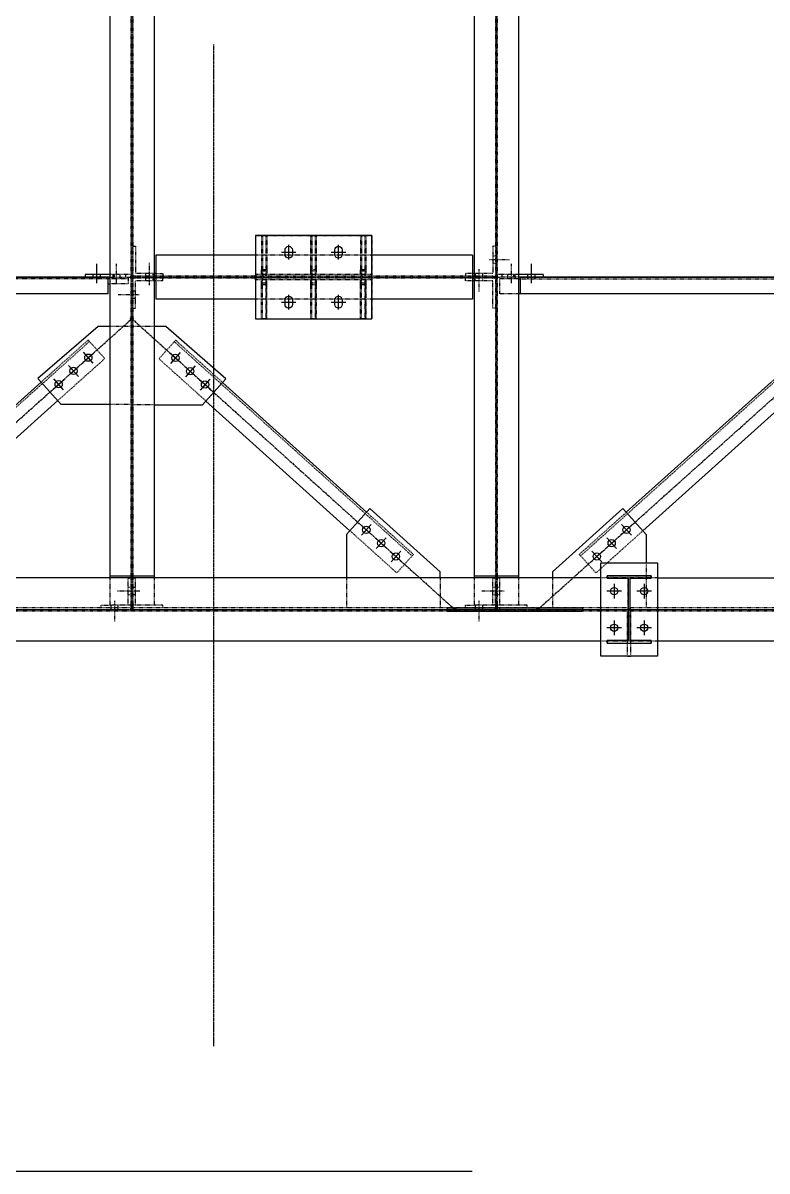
# Model space of a CAD drawing. Header units: millimetres. Extents: x 2102 to 20742, y 12631 to 26594.
# Drawn here: x 13807 to 16047, y 12631 to 16086 of the extents above; entities that cross this region are included whole.
import ezdxf

# ---------------------------------------------------------------- set-up
doc = ezdxf.new("R2010")
doc.units = ezdxf.units.MM
for name, pattern in [('CENTER', [12.7, 7.9375, -1.5875, 1.5875, -1.5875]), ('DXK_LINE_DOT2', [3.9198, 1.9599, -1.9599]), ('DXK_LINE_DOT5', [7.8785, 2.979, -0.9799, 0.9799, -0.9799, 0.9799, -0.9799])]:
    doc.linetypes.add(name, pattern=pattern)
for name, color, linetype in [('1', 7, 'Continuous'), ('2', 7, 'Continuous'), ('4', 7, 'Continuous'), ('7', 7, 'Continuous')]:
    doc.layers.add(name, color=color, linetype=linetype)

# ---------------------------------------------------------------- blocks, each defined once
blk = doc.blocks.new('Unknown-116860372-11 - 114867')
at = {"layer": '7', "color": 7, "linetype": 'Continuous'}
blk.add_line((15341, 10458.6), (17734.2, 10458.6), dxfattribs=at)
blk = doc.blocks.new('GridLine-116860372-116905 - 114867')
at = {"layer": '2', "color": 7, "linetype": 'DXK_LINE_DOT5'}
blk.add_line((2535.4, 12570.8), (24512.1, 12570.8), dxfattribs=at)
blk = doc.blocks.new('GridLine-116860372-154898 - 114867')
at = {"layer": '2', "color": 7, "linetype": 'DXK_LINE_DOT5'}
blk.add_line((16763.1, 10927.9), (16763.1, 14695.8), dxfattribs=at)
blk = doc.blocks.new('Part-116860372-115070 - 114867')
at = {"layer": '4', "linetype": 'Continuous'}
for points in [[(16454.3, 13659.6, -1), (16454.3, 13669.6, -1)], [(15231.8, 12565.8, -1), (15231.8, 12575.8, -1)]]:
    blk.add_hatch(color=4, dxfattribs=at).paths.add_polyline_path(points)
at = {"layer": '1', "color": 6, "linetype": 'DXK_LINE_DOT2'}
for p, q in [((16294.8, 13578.9), (15393.6, 12772.6)), ((16289.8, 13584.5), (16112.8, 13426.1)), ((16289.8, 13584.5), (16352.3, 13514.6)), ((16352.3, 13514.6), (16175.3, 13356.3)), ((15388.6, 12778.2), (15565.6, 12936.6)), ((15628.1, 12866.7), (15451.1, 12708.3)), ((15451.1, 12708.3), (15388.6, 12778.2))]:
    blk.add_line(p, q, dxfattribs=at)
at = {"layer": '2', "color": 2, "linetype": 'Continuous'}
for p, q in [((16112.8, 13426.1), (15565.6, 12936.6)), ((16175.3, 13356.3), (15628.1, 12866.7))]:
    blk.add_line(p, q, dxfattribs=at)
at = {"layer": '4', "color": 4, "linetype": 'CENTER'}
blk.add_line((15231.8, 12570.8), (16454.3, 13664.6), dxfattribs=at)
at = {"layer": '4', "color": 4, "linetype": 'Continuous'}
for centre in [(16454.3, 13664.6), (15231.8, 12570.8)]:
    blk.add_circle(centre, 5, dxfattribs=at)
blk = doc.blocks.new('Part-116860372-114923 - 114867')
at = {"layer": '1', "color": 6, "linetype": 'DXK_LINE_DOT2'}
for p, q in [((18431.8, 12689.6), (18219.3, 12689.6)), ((19818.1, 12576.7), (9958.1, 12576.7)), ((19818.1, 12565), (9958.1, 12565)), ((18431.8, 12452.1), (18219.3, 12452.1))]:
    blk.add_line(p, q, dxfattribs=at)
at = {"layer": '2', "color": 2, "linetype": 'Continuous'}
for p, q in [((18219.3, 12689.6), (14994.3, 12689.6)), ((18431.8, 12689.6), (19818.1, 12689.6)), ((18219.3, 12452.1), (14994.3, 12452.1)), ((19818.1, 12452.1), (18431.8, 12452.1))]:
    blk.add_line(p, q, dxfattribs=at)
at = {"layer": '4', "color": 4, "linetype": 'CENTER'}
blk.add_line((9575.6, 12570.8), (20200.6, 12570.8), dxfattribs=at)
blk = doc.blocks.new('Part-116860372-114927 - 114867')
at = {"layer": '4', "linetype": 'Continuous'}
blk.add_hatch(color=4, dxfattribs=at).paths.add_polyline_path([(18325.6, 12565.8, -1), (18325.6, 12575.8, -1)])
at = {"layer": '1', "color": 6, "linetype": 'DXK_LINE_DOT2'}
for p, q in [((18242.3, 12688.1), (18242.3, 12697.8)), ((18242.3, 12697.8), (18408.8, 12697.8)), ((18408.8, 12697.8), (18408.8, 12688.1)), ((18322, 12688.1), (18242.3, 12688.1)), ((18322, 12453.6), (18322, 12688.1)), ((18329.1, 12453.6), (18329.1, 12688.1)), ((18329.1, 12688.1), (18408.8, 12688.1)), ((18242.3, 12443.8), (18242.3, 12453.6)), ((18322, 12453.6), (18242.3, 12453.6)), ((18242.3, 12443.8), (18408.8, 12443.8)), ((18408.8, 12453.6), (18329.1, 12453.6)), ((18408.8, 12453.6), (18408.8, 12443.8))]:
    blk.add_line(p, q, dxfattribs=at)
at = {"layer": '2', "color": 2, "linetype": 'Continuous'}
for p, q in [((18242.3, 12697.8), (18242.3, 12697.8)), ((18408.8, 12697.8), (18242.3, 12697.8)), ((18242.3, 12697.8), (18242.3, 12688.1)), ((18408.8, 12697.8), (18408.8, 12697.8)), ((18408.8, 12688.1), (18408.8, 12697.8)), ((18242.3, 12688.1), (18242.3, 12688.1)), ((18242.3, 12688.1), (18322, 12688.1)), ((18322, 12688.1), (18322, 12688.1)), ((18322, 12688.1), (18322, 12453.6)), ((18329.1, 12688.1), (18329.1, 12688.1)), ((18329.1, 12453.6), (18329.1, 12688.1)), ((18329.1, 12688.1), (18408.8, 12688.1)), ((18408.8, 12688.1), (18408.8, 12688.1)), ((18242.3, 12453.6), (18242.3, 12453.6)), ((18322, 12453.6), (18242.3, 12453.6)), ((18242.3, 12453.6), (18242.3, 12443.8)), ((18242.3, 12443.8), (18242.3, 12443.8)), ((18242.3, 12443.8), (18408.8, 12443.8)), ((18322, 12453.6), (18322, 12453.6)), ((18329.1, 12453.6), (18329.1, 12453.6)), ((18408.8, 12453.6), (18329.1, 12453.6)), ((18408.8, 12453.6), (18408.8, 12453.6)), ((18408.8, 12443.8), (18408.8, 12453.6)), ((18408.8, 12443.8), (18408.8, 12443.8))]:
    blk.add_line(p, q, dxfattribs=at)
at = {"layer": '4', "color": 4, "linetype": 'CENTER'}
blk.add_line((18325.6, 12570.8), (18325.6, 12570.8), dxfattribs=at)
at = {"layer": '4', "color": 4, "linetype": 'Continuous'}
blk.add_circle((18325.6, 12570.8), 5, dxfattribs=at)
blk = doc.blocks.new('Part-116860372-114996 - 114867')
at = {"layer": '4', "linetype": 'Continuous'}
for points in [[(17825.6, 15315.8, -1), (17825.6, 15325.8, -1)], [(17825.6, 12565.8, -1), (17825.6, 12575.8, -1)]]:
    blk.add_hatch(color=4, dxfattribs=at).paths.add_polyline_path(points)
at = {"layer": '1', "color": 6, "linetype": 'DXK_LINE_DOT2'}
for p, q in [((17742.3, 15303.4), (17742.3, 15177.7)), ((17908.8, 15303.4), (17742.3, 15303.4)), ((17822, 15303.4), (17822, 13817.3)), ((17829.1, 15303.4), (17829.1, 15177.7)), ((17908.8, 15303.4), (17908.8, 15177.7)), ((17829.1, 15171.5), (17829.1, 12695.8)), ((17822, 13817.3), (17822, 12695.8)), ((17742.3, 12689.6), (17742.3, 12586.7)), ((17822, 12586.7), (17822, 12689.6)), ((17829.1, 12689.6), (17829.1, 12586.7)), ((17908.8, 12689.6), (17908.8, 12586.7)), ((17908.8, 12586.7), (17742.3, 12586.7))]:
    blk.add_line(p, q, dxfattribs=at)
at = {"layer": '2', "color": 2, "linetype": 'Continuous'}
for p, q in [((17742.3, 15177.7), (17742.3, 12689.6)), ((17908.8, 15171.5), (17742.3, 15171.5)), ((17822, 15177.7), (17822, 15171.5)), ((17829.1, 15177.7), (17829.1, 15171.5)), ((17908.8, 15177.7), (17908.8, 12689.6)), ((17908.8, 12695.8), (17742.3, 12695.8)), ((17822, 12695.8), (17822, 12689.6)), ((17829.1, 12695.8), (17829.1, 12689.6))]:
    blk.add_line(p, q, dxfattribs=at)
at = {"layer": '4', "color": 4, "linetype": 'CENTER'}
blk.add_line((17825.6, 15320.8), (17825.6, 12570.8), dxfattribs=at)
at = {"layer": '4', "color": 4, "linetype": 'Continuous'}
for centre in [(17825.6, 15320.8), (17825.6, 12570.8)]:
    blk.add_circle(centre, 5, dxfattribs=at)
blk = doc.blocks.new('Part-116860372-116394 - 114867')
at = {"layer": '1', "color": 6, "linetype": 'DXK_LINE_DOT2'}
for p, q in [((16941.9, 13977.1), (16941.9, 13849.6)), ((16942, 13977.1), (16942, 13849.6)), ((16942, 13977.1), (16961.9, 13977.1)), ((16961.9, 13977.1), (16962, 13977.1)), ((16961.9, 13849.6), (16961.9, 13977.1)), ((16962, 13977.1), (16962, 13849.6)), ((16941.9, 13849.6), (16941.9, 13830.8)), ((16941.9, 13849.6), (16942, 13849.6)), ((16941.9, 13830.8), (16942, 13830.8)), ((16962, 13830.8), (16941.9, 13830.8)), ((16942, 13830.8), (16942, 13849.6)), ((16942, 13849.6), (16962, 13849.6)), ((16961.9, 13849.6), (16961.9, 13830.8)), ((16962, 13849.6), (16962, 13830.8))]:
    blk.add_line(p, q, dxfattribs=at)
at = {"layer": '2', "color": 2, "linetype": 'Continuous'}
for p, q in [((16942, 13977.1), (16941.9, 13977.1)), ((16941.9, 13977.1), (16941.9, 13977.1)), ((16941.9, 13977.1), (16942, 13977.1)), ((16942, 13977.1), (16942, 13977.1)), ((16942, 13977.1), (16962, 13977.1)), ((16962, 13977.1), (16962, 13977.1))]:
    blk.add_line(p, q, dxfattribs=at)
blk = doc.blocks.new('Part-116860372-115018 - 114867')
at = {"layer": '4', "linetype": 'Continuous'}
for points in [[(16454.3, 15315.8, -1), (16454.3, 15325.8, -1)], [(16454.3, 12565.8, -1), (16454.3, 12575.8, -1)]]:
    blk.add_hatch(color=4, dxfattribs=at).paths.add_polyline_path(points)
at = {"layer": '1', "color": 6, "linetype": 'DXK_LINE_DOT2'}
for p, q in [((16371.1, 15303.4), (16371.1, 15177.7)), ((16537.6, 15303.4), (16371.1, 15303.4)), ((16450.8, 15303.4), (16450.8, 15177.7)), ((16457.9, 15303.4), (16457.9, 15177.7)), ((16537.6, 15303.4), (16537.6, 15177.7)), ((16450.8, 15171.5), (16450.8, 12695.8)), ((16457.9, 15171.5), (16457.9, 12695.8)), ((16371.1, 12689.6), (16371.1, 12586.7)), ((16450.8, 12689.6), (16450.8, 12586.7)), ((16457.9, 12689.6), (16457.9, 12586.7)), ((16537.6, 12689.6), (16537.6, 12586.7)), ((16537.6, 12586.7), (16371.1, 12586.7))]:
    blk.add_line(p, q, dxfattribs=at)
at = {"layer": '2', "color": 2, "linetype": 'Continuous'}
for p, q in [((16371.1, 15177.7), (16371.1, 12689.6)), ((16537.6, 15171.5), (16371.1, 15171.5)), ((16450.8, 15177.7), (16450.8, 15171.5)), ((16457.9, 15177.7), (16457.9, 15171.5)), ((16537.6, 15177.7), (16537.6, 12689.6)), ((16537.6, 12695.8), (16371.1, 12695.8)), ((16450.8, 12695.8), (16450.8, 12689.6)), ((16457.9, 12695.8), (16457.9, 12689.6))]:
    blk.add_line(p, q, dxfattribs=at)
at = {"layer": '4', "color": 4, "linetype": 'CENTER'}
blk.add_line((16454.3, 15320.8), (16454.3, 12570.8), dxfattribs=at)
at = {"layer": '4', "color": 4, "linetype": 'Continuous'}
for centre in [(16454.3, 15320.8), (16454.3, 12570.8)]:
    blk.add_circle(centre, 5, dxfattribs=at)
blk = doc.blocks.new('Part-116860372-115020 - 114867')
at = {"layer": '4', "linetype": 'Continuous'}
for points in [[(16454.3, 13815.8, -1), (16454.3, 13825.8, -1)], [(17825.6, 13815.8, -1), (17825.6, 13825.8, -1)]]:
    blk.add_hatch(color=4, dxfattribs=at).paths.add_polyline_path(points)
at = {"layer": '1', "color": 6, "linetype": 'DXK_LINE_DOT2'}
for p, q in [((17356.8, 13904.1), (16919.3, 13904.1)), ((16467.9, 13824.4), (16467.9, 13817.3)), ((16537.6, 13824.4), (16467.9, 13824.4)), ((17736.1, 13824.4), (16543.8, 13824.4)), ((17812, 13824.4), (17742.3, 13824.4)), ((17812, 13824.4), (17812, 13817.3)), ((16537.6, 13817.3), (16467.9, 13817.3)), ((17736.1, 13817.3), (16543.8, 13817.3)), ((17812, 13817.3), (17742.3, 13817.3)), ((17356.8, 13737.6), (16919.3, 13737.6))]:
    blk.add_line(p, q, dxfattribs=at)
at = {"layer": '2', "color": 2, "linetype": 'Continuous'}
for p, q in [((16543.8, 13904.1), (16543.8, 13737.6)), ((16919.3, 13904.1), (16543.8, 13904.1)), ((17736.1, 13904.1), (17356.8, 13904.1)), ((17736.1, 13904.1), (17736.1, 13737.6)), ((16543.8, 13824.4), (16537.6, 13824.4)), ((17742.3, 13824.4), (17736.1, 13824.4)), ((16543.8, 13817.3), (16537.6, 13817.3)), ((17742.3, 13817.3), (17736.1, 13817.3)), ((16919.3, 13737.6), (16543.8, 13737.6)), ((17736.1, 13737.6), (17356.8, 13737.6))]:
    blk.add_line(p, q, dxfattribs=at)
at = {"layer": '4', "color": 4, "linetype": 'CENTER'}
blk.add_line((16454.3, 13820.8), (17825.6, 13820.8), dxfattribs=at)
at = {"layer": '4', "color": 4, "linetype": 'Continuous'}
for centre in [(16454.3, 13820.8), (17825.6, 13820.8)]:
    blk.add_circle(centre, 5, dxfattribs=at)
blk = doc.blocks.new('Part-116860372-115023 - 114867')
at = {"layer": '4', "linetype": 'Continuous'}
for points in [[(15075.6, 13815.8, -1), (15075.6, 13825.8, -1)], [(16454.3, 13815.8, -1), (16454.3, 13825.8, -1)]]:
    blk.add_hatch(color=4, dxfattribs=at).paths.add_polyline_path(points)
at = {"layer": '1', "color": 6, "linetype": 'DXK_LINE_DOT2'}
for p, q in [((15165.1, 13820.8), (15089.1, 13820.8)), ((15089.1, 13820.8), (15089.1, 13758.3)), ((16364.8, 13820.8), (16440.8, 13820.8)), ((16440.8, 13820.8), (16440.8, 13795.8)), ((15158.8, 13814.6), (15089.1, 13814.6)), ((16364.8, 13814.6), (15165.1, 13814.6)), ((16440.8, 13814.6), (16371.1, 13814.6)), ((16440.8, 13795.8), (16371.1, 13795.8)), ((15158.8, 13758.3), (15089.1, 13758.3))]:
    blk.add_line(p, q, dxfattribs=at)
at = {"layer": '2', "color": 2, "linetype": 'Continuous'}
for p, q in [((16364.8, 13820.8), (15165.1, 13820.8)), ((15165.1, 13820.8), (15165.1, 13758.3)), ((16364.8, 13758.3), (16364.8, 13820.8)), ((15165.1, 13814.6), (15158.8, 13814.6)), ((16371.1, 13814.6), (16364.8, 13814.6)), ((16364.8, 13795.8), (16371.1, 13795.8)), ((16364.8, 13758.3), (15158.8, 13758.3))]:
    blk.add_line(p, q, dxfattribs=at)
at = {"layer": '4', "color": 4, "linetype": 'CENTER'}
for p, q in [((15075.6, 13820.8), (15089.1, 13820.8)), ((15165.1, 13820.8), (16364.8, 13820.8)), ((16440.8, 13820.8), (16454.3, 13820.8))]:
    blk.add_line(p, q, dxfattribs=at)
at = {"layer": '4', "color": 4, "linetype": 'Continuous'}
for centre in [(15075.6, 13820.8), (16454.3, 13820.8)]:
    blk.add_circle(centre, 5, dxfattribs=at)
blk = doc.blocks.new('Part-116860372-115024 - 114867')
at = {"layer": '4', "linetype": 'Continuous'}
for points in [[(17825.6, 13815.8, -1), (17825.6, 13825.8, -1)], [(19200.6, 13815.8, -1), (19200.6, 13825.8, -1)]]:
    blk.add_hatch(color=4, dxfattribs=at).paths.add_polyline_path(points)
at = {"layer": '1', "color": 6, "linetype": 'DXK_LINE_DOT2'}
for p, q in [((17839.1, 13758.3), (17839.1, 13820.8)), ((17915.1, 13820.8), (17839.1, 13820.8)), ((19187, 13820.8), (19111.1, 13820.8)), ((19187, 13758.3), (19187, 13820.8)), ((17908.8, 13814.6), (17839.1, 13814.6)), ((17915.1, 13814.6), (19111.1, 13814.6)), ((19187, 13814.6), (19117.3, 13814.6)), ((17908.8, 13758.3), (17839.1, 13758.3)), ((19187, 13758.3), (19117.3, 13758.3))]:
    blk.add_line(p, q, dxfattribs=at)
at = {"layer": '2', "color": 2, "linetype": 'Continuous'}
for p, q in [((19111.1, 13820.8), (17915.1, 13820.8)), ((17915.1, 13820.8), (17915.1, 13758.3)), ((19111.1, 13820.8), (19111.1, 13758.3)), ((17908.8, 13814.6), (17915.1, 13814.6)), ((19117.3, 13814.6), (19111.1, 13814.6)), ((19117.3, 13758.3), (17908.8, 13758.3))]:
    blk.add_line(p, q, dxfattribs=at)
at = {"layer": '4', "color": 4, "linetype": 'CENTER'}
for p, q in [((17825.6, 13820.8), (17839.1, 13820.8)), ((17915.1, 13820.8), (19111.1, 13820.8)), ((19187, 13820.8), (19200.6, 13820.8))]:
    blk.add_line(p, q, dxfattribs=at)
at = {"layer": '4', "color": 4, "linetype": 'Continuous'}
for centre in [(17825.6, 13820.8), (19200.6, 13820.8)]:
    blk.add_circle(centre, 5, dxfattribs=at)
blk = doc.blocks.new('Part-116860372-116139 - 114867')
at = {"layer": '1', "color": 6, "linetype": 'DXK_LINE_DOT2'}
for p, q in [((17262.1, 12689.6), (17262.1, 12576.7)), ((17614.9, 12689.6), (17614.9, 12576.7))]:
    blk.add_line(p, q, dxfattribs=at)
at = {"layer": '2', "color": 2, "linetype": 'Continuous'}
for p, q in [((17349.9, 12950.8), (17262.1, 12853.3)), ((17614.9, 12712.2), (17349.9, 12950.8)), ((17262.1, 12853.3), (17262.1, 12689.6)), ((17614.9, 12689.6), (17614.9, 12712.2))]:
    blk.add_line(p, q, dxfattribs=at)
blk = doc.blocks.new('Part-116860372-115071 - 114867')
at = {"layer": '4', "linetype": 'Continuous'}
for points in [[(16454.3, 13659.6, -1), (16454.3, 13669.6, -1)], [(17669.3, 12565.8, -1), (17669.3, 12575.8, -1)]]:
    blk.add_hatch(color=4, dxfattribs=at).paths.add_polyline_path(points)
at = {"layer": '1', "color": 6, "linetype": 'DXK_LINE_DOT2'}
for p, q in [((16619, 13583.6), (16556.3, 13513.9)), ((17508.9, 12772.4), (16614, 13578)), ((16619, 13583.6), (16795.6, 13424.7)), ((16732.8, 13355), (16556.3, 13513.9)), ((17513.9, 12778), (17337.4, 12936.9)), ((17451.2, 12708.3), (17274.7, 12867.2)), ((17513.9, 12778), (17451.2, 12708.3))]:
    blk.add_line(p, q, dxfattribs=at)
at = {"layer": '2', "color": 2, "linetype": 'Continuous'}
for p, q in [((17337.4, 12936.9), (16795.6, 13424.7)), ((17274.7, 12867.2), (16732.8, 13355))]:
    blk.add_line(p, q, dxfattribs=at)
at = {"layer": '4', "color": 4, "linetype": 'CENTER'}
blk.add_line((16454.3, 13664.6), (17669.3, 12570.8), dxfattribs=at)
at = {"layer": '4', "color": 4, "linetype": 'Continuous'}
for centre in [(16454.3, 13664.6), (17669.3, 12570.8)]:
    blk.add_circle(centre, 5, dxfattribs=at)
blk = doc.blocks.new('Part-116860372-115072 - 114867')
at = {"layer": '4', "linetype": 'Continuous'}
for points in [[(19200.6, 13659.6, -1), (19200.6, 13669.6, -1)], [(17981.8, 12565.8, -1), (17981.8, 12575.8, -1)]]:
    blk.add_hatch(color=4, dxfattribs=at).paths.add_polyline_path(points)
at = {"layer": '1', "color": 6, "linetype": 'DXK_LINE_DOT2'}
for p, q in [((19041, 13578.5), (18142.9, 12772.5)), ((19036, 13584), (18859.2, 13425.4)), ((19036, 13584), (19098.6, 13514.3)), ((19098.6, 13514.3), (18921.8, 13355.6)), ((18137.9, 12778.1), (18314.7, 12936.7)), ((18377.3, 12867), (18200.5, 12708.3)), ((18200.5, 12708.3), (18137.9, 12778.1))]:
    blk.add_line(p, q, dxfattribs=at)
at = {"layer": '2', "color": 2, "linetype": 'Continuous'}
for p, q in [((18859.2, 13425.4), (18314.7, 12936.7)), ((18921.8, 13355.6), (18377.3, 12867))]:
    blk.add_line(p, q, dxfattribs=at)
at = {"layer": '4', "color": 4, "linetype": 'CENTER'}
blk.add_line((17981.8, 12570.8), (19200.6, 13664.6), dxfattribs=at)
at = {"layer": '4', "color": 4, "linetype": 'Continuous'}
for centre in [(19200.6, 13664.6), (17981.8, 12570.8)]:
    blk.add_circle(centre, 5, dxfattribs=at)
blk = doc.blocks.new('Part-116860372-115297 - 114867')
at = {"layer": '1', "color": 6, "linetype": 'DXK_LINE_DOT2'}
for p, q in [((16457.9, 13936.9), (16467.9, 13936.9)), ((16467.9, 13936.9), (16467.9, 13834.4)), ((16467.9, 13824.4), (16457.9, 13824.4)), ((16537.6, 13834.4), (16467.9, 13834.4)), ((16543.8, 13824.4), (16537.6, 13824.4)), ((16543.8, 13834.4), (16570.4, 13834.4)), ((16570.4, 13834.4), (16570.4, 13824.4))]:
    blk.add_line(p, q, dxfattribs=at)
at = {"layer": '2', "color": 2, "linetype": 'Continuous'}
blk.add_line((16543.8, 13834.4), (16537.6, 13834.4), dxfattribs=at)
blk = doc.blocks.new('Bolt-116860372-115301 - 114867')
at = {"layer": '1', "color": 1, "linetype": 'DXK_LINE_DOT2'}
for p, q in [((16481.8, 13754.8), (16403.1, 13754.8)), ((16457.9, 13768.5), (16450.8, 13768.5)), ((16457.9, 13741), (16450.8, 13741)), ((16467.9, 13768.5), (16457.9, 13768.5)), ((16467.9, 13741), (16457.9, 13741))]:
    blk.add_line(p, q, dxfattribs=at)
blk = doc.blocks.new('Part-116860372-115231 - 114867')
at = {"layer": '1', "color": 6, "linetype": 'DXK_LINE_DOT2'}
for p, q in [((16467.9, 12689.2), (16457.9, 12689.2)), ((16467.9, 12586.7), (16467.9, 12689.2)), ((16457.9, 12586.7), (16457.9, 12576.7)), ((16570.4, 12586.7), (16537.6, 12586.7)), ((16570.4, 12576.7), (16570.4, 12586.7))]:
    blk.add_line(p, q, dxfattribs=at)
blk = doc.blocks.new('Part-116860372-115235 - 114867')
at = {"layer": '1', "color": 6, "linetype": 'DXK_LINE_DOT2'}
for p, q in [((17839.1, 12689.2), (17829.1, 12689.2)), ((17839.1, 12586.7), (17839.1, 12689.2)), ((17829.1, 12586.7), (17829.1, 12576.7)), ((17941.6, 12586.7), (17908.8, 12586.7)), ((17941.6, 12576.7), (17941.6, 12586.7))]:
    blk.add_line(p, q, dxfattribs=at)
blk = doc.blocks.new('Part-116860372-115230 - 114867')
at = {"layer": '1', "color": 6, "linetype": 'DXK_LINE_DOT2'}
for p, q in [((16440.8, 12586.7), (16440.8, 12689.2)), ((16440.8, 12689.2), (16450.8, 12689.2)), ((16338.3, 12576.7), (16338.3, 12586.7)), ((16338.3, 12586.7), (16371.1, 12586.7)), ((16450.8, 12586.7), (16450.8, 12576.7))]:
    blk.add_line(p, q, dxfattribs=at)
blk = doc.blocks.new('Bolt-116860372-115232 - 114867')
at = {"layer": '1', "color": 1, "linetype": 'DXK_LINE_DOT2'}
for p, q in [((16484.1, 12639.2), (16399.1, 12639.2)), ((16450.8, 12653), (16440.8, 12653)), ((16450.8, 12625.5), (16440.8, 12625.5)), ((16457.9, 12653), (16450.8, 12653)), ((16457.9, 12625.5), (16450.8, 12625.5)), ((16467.9, 12653), (16457.9, 12653)), ((16467.9, 12625.5), (16457.9, 12625.5))]:
    blk.add_line(p, q, dxfattribs=at)
blk = doc.blocks.new('Part-116860372-115234 - 114867')
at = {"layer": '1', "color": 6, "linetype": 'DXK_LINE_DOT2'}
for p, q in [((17812, 12586.7), (17812, 12689.2)), ((17812, 12689.2), (17822, 12689.2)), ((17709.5, 12576.7), (17709.5, 12586.7)), ((17709.5, 12586.7), (17742.3, 12586.7)), ((17822, 12586.7), (17822, 12576.7))]:
    blk.add_line(p, q, dxfattribs=at)
blk = doc.blocks.new('Bolt-116860372-115236 - 114867')
at = {"layer": '1', "color": 1, "linetype": 'DXK_LINE_DOT2'}
for p, q in [((17855.4, 12639.2), (17770.4, 12639.2)), ((17822, 12653), (17812, 12653)), ((17822, 12625.5), (17812, 12625.5)), ((17829.1, 12653), (17822, 12653)), ((17829.1, 12625.5), (17822, 12625.5)), ((17839.1, 12653), (17829.1, 12653)), ((17839.1, 12625.5), (17829.1, 12625.5))]:
    blk.add_line(p, q, dxfattribs=at)
blk = doc.blocks.new('Part-116860372-150037 - 114867')
at = {"layer": '1', "color": 6, "linetype": 'DXK_LINE_DOT2'}
for p, q in [((17318.2, 13664.6), (17318.2, 13817.3)), ((17330.7, 13798.5), (17318.2, 13798.5)), ((17330.7, 13817.3), (17330.7, 13664.6)), ((17318.2, 13664.6), (17330.7, 13664.6))]:
    blk.add_line(p, q, dxfattribs=at)
blk = doc.blocks.new('Bolt-116860372-115285 - 114867')
at = {"layer": '1', "color": 1, "linetype": 'DXK_LINE_DOT2'}
for p, q in [((16374.5, 12586.7), (16374.5, 12576.7)), ((16374.5, 12576.7), (16374.5, 12565)), ((16388.3, 12603), (16388.3, 12524.2)), ((16402, 12586.7), (16402, 12576.7)), ((16402, 12576.7), (16402, 12565))]:
    blk.add_line(p, q, dxfattribs=at)
blk = doc.blocks.new('Bolt-116860372-115286 - 114867')
at = {"layer": '1', "color": 1, "linetype": 'DXK_LINE_DOT2'}
for p, q in [((17745.8, 12586.7), (17745.8, 12576.7)), ((17745.8, 12576.7), (17745.8, 12565)), ((17759.5, 12603), (17759.5, 12524.2)), ((17773.3, 12586.7), (17773.3, 12576.7)), ((17773.3, 12576.7), (17773.3, 12565))]:
    blk.add_line(p, q, dxfattribs=at)
blk = doc.blocks.new('Part-116860372-115293 - 114867')
at = {"layer": '1', "color": 6, "linetype": 'DXK_LINE_DOT2'}
for p, q in [((17709.5, 13807.3), (17709.5, 13817.3)), ((17736.1, 13807.3), (17709.5, 13807.3)), ((17736.1, 13817.3), (17742.3, 13817.3)), ((17812, 13807.3), (17742.3, 13807.3)), ((17812, 13817.3), (17822, 13817.3)), ((17812, 13704.8), (17812, 13807.3)), ((17822, 13704.8), (17812, 13704.8))]:
    blk.add_line(p, q, dxfattribs=at)
at = {"layer": '2', "color": 2, "linetype": 'Continuous'}
blk.add_line((17742.3, 13807.3), (17736.1, 13807.3), dxfattribs=at)
blk = doc.blocks.new('Part-116860372-115294 - 114867')
at = {"layer": '1', "color": 6, "linetype": 'DXK_LINE_DOT2'}
for p, q in [((17822, 13936.9), (17812, 13936.9)), ((17812, 13936.9), (17812, 13834.4)), ((17709.5, 13834.4), (17709.5, 13824.4)), ((17736.1, 13834.4), (17709.5, 13834.4)), ((17736.1, 13824.4), (17742.3, 13824.4)), ((17812, 13834.4), (17742.3, 13834.4)), ((17812, 13824.4), (17822, 13824.4))]:
    blk.add_line(p, q, dxfattribs=at)
at = {"layer": '2', "color": 2, "linetype": 'Continuous'}
blk.add_line((17742.3, 13834.4), (17736.1, 13834.4), dxfattribs=at)
blk = doc.blocks.new('Bolt-116860372-115295 - 114867')
at = {"layer": '1', "color": 1, "linetype": 'DXK_LINE_DOT2'}
for p, q in [((17745.8, 13834.4), (17745.8, 13824.4)), ((17745.8, 13824.4), (17745.8, 13817.3)), ((17759.5, 13850.6), (17759.5, 13765.6)), ((17773.3, 13834.4), (17773.3, 13824.4)), ((17773.3, 13824.4), (17773.3, 13817.3)), ((17745.8, 13817.3), (17745.8, 13807.3)), ((17773.3, 13817.3), (17773.3, 13807.3))]:
    blk.add_line(p, q, dxfattribs=at)
blk = doc.blocks.new('Part-116860372-115298 - 114867')
at = {"layer": '1', "color": 6, "linetype": 'DXK_LINE_DOT2'}
for p, q in [((16467.9, 13817.3), (16457.9, 13817.3)), ((16467.9, 13704.8), (16467.9, 13807.3)), ((16537.6, 13807.3), (16467.9, 13807.3)), ((16543.8, 13817.3), (16537.6, 13817.3)), ((16570.4, 13807.3), (16543.8, 13807.3)), ((16570.4, 13807.3), (16570.4, 13817.3)), ((16457.9, 13704.8), (16467.9, 13704.8))]:
    blk.add_line(p, q, dxfattribs=at)
at = {"layer": '2', "color": 2, "linetype": 'Continuous'}
blk.add_line((16543.8, 13807.3), (16537.6, 13807.3), dxfattribs=at)
blk = doc.blocks.new('Bolt-116860372-115299 - 114867')
at = {"layer": '1', "color": 1, "linetype": 'DXK_LINE_DOT2'}
for p, q in [((16520.4, 13791), (16520.4, 13876)), ((16506.6, 13824.4), (16506.6, 13834.4)), ((16506.6, 13817.3), (16506.6, 13824.4)), ((16534.1, 13824.4), (16534.1, 13834.4)), ((16534.1, 13817.3), (16534.1, 13824.4)), ((16506.6, 13807.3), (16506.6, 13817.3)), ((16534.1, 13807.3), (16534.1, 13817.3))]:
    blk.add_line(p, q, dxfattribs=at)
blk = doc.blocks.new('Bolt-116860372-115300 - 114867')
at = {"layer": '1', "color": 1, "linetype": 'DXK_LINE_DOT2'}
for p, q in [((17798.1, 13886.9), (17876.8, 13886.9)), ((17812, 13900.6), (17822, 13900.6)), ((17812, 13873.1), (17822, 13873.1)), ((17822, 13900.6), (17829.1, 13900.6)), ((17822, 13873.1), (17829.1, 13873.1))]:
    blk.add_line(p, q, dxfattribs=at)
blk = doc.blocks.new('Part-116860372-116393 - 114867')
at = {"layer": '2', "color": 2, "linetype": 'Continuous'}
for p, q in [((16919.3, 13977.1), (16919.3, 13664.6)), ((17356.8, 13977), (16919.3, 13977.1)), ((17356.8, 13664.5), (17356.8, 13977)), ((16919.3, 13664.6), (17356.8, 13664.5))]:
    blk.add_line(p, q, dxfattribs=at)
blk = doc.blocks.new('Part-116860372-116391 - 114867')
at = {"layer": '1', "color": 6, "linetype": 'DXK_LINE_DOT2'}
for p, q in [((16919.4, 13810.8), (16919.4, 13830.8)), ((16919.4, 13810.8), (16919.4, 13830.8)), ((16919.4, 13830.8), (16919.4, 13830.8)), ((17356.8, 13830.8), (16919.4, 13830.8)), ((17356.9, 13810.8), (17356.9, 13830.8)), ((16919.4, 13810.8), (16919.4, 13810.8)), ((17356.8, 13810.8), (16919.4, 13810.8))]:
    blk.add_line(p, q, dxfattribs=at)
at = {"layer": '2', "color": 2, "linetype": 'Continuous'}
for p, q in [((17356.8, 13830.8), (17356.9, 13830.8)), ((17356.9, 13830.8), (17356.9, 13810.8)), ((17356.9, 13810.8), (17356.8, 13810.8))]:
    blk.add_line(p, q, dxfattribs=at)
blk = doc.blocks.new('Part-116860372-116399 - 114867')
at = {"layer": '1', "color": 6, "linetype": 'DXK_LINE_DOT2'}
for p, q in [((16962, 13810.8), (16941.9, 13810.8)), ((16941.9, 13792.1), (16941.9, 13810.8)), ((16941.9, 13792.1), (16942, 13792.1)), ((16941.9, 13664.6), (16941.9, 13792.1)), ((16942, 13792.1), (16942, 13810.8)), ((16962, 13792.1), (16942, 13792.1)), ((16942, 13664.6), (16942, 13792.1)), ((16961.9, 13792.1), (16961.9, 13810.8)), ((16961.9, 13810.8), (16962, 13810.8)), ((16961.9, 13664.5), (16961.9, 13792.1)), ((16962, 13792.1), (16962, 13810.8)), ((16962, 13664.6), (16962, 13792.1)), ((16942, 13664.5), (16961.9, 13664.5)), ((16961.9, 13664.5), (16962, 13664.5))]:
    blk.add_line(p, q, dxfattribs=at)
at = {"layer": '2', "color": 2, "linetype": 'Continuous'}
for p, q in [((16941.9, 13664.5), (16941.9, 13664.6)), ((16941.9, 13664.5), (16942, 13664.5)), ((16941.9, 13664.5), (16942, 13664.5)), ((16942, 13664.5), (16942, 13664.6)), ((16962, 13664.5), (16942, 13664.5)), ((16962, 13664.5), (16962, 13664.6))]:
    blk.add_line(p, q, dxfattribs=at)
blk = doc.blocks.new('Part-116860372-150038 - 114867')
at = {"layer": '1', "color": 6, "linetype": 'DXK_LINE_DOT2'}
for p, q in [((17318.2, 13977.1), (17318.2, 13824.4)), ((17318.2, 13977.1), (17330.7, 13977.1)), ((17330.7, 13977.1), (17330.7, 13824.4)), ((17330.7, 13843.1), (17318.2, 13843.1))]:
    blk.add_line(p, q, dxfattribs=at)
blk = doc.blocks.new('Part-116860372-150036 - 114867')
at = {"layer": '1', "color": 6, "linetype": 'DXK_LINE_DOT2'}
for p, q in [((17131.8, 13977.1), (17131.8, 13824.4)), ((17144.3, 13977.1), (17144.3, 13824.4)), ((17144.3, 13843.1), (17131.8, 13843.1))]:
    blk.add_line(p, q, dxfattribs=at)
at = {"layer": '2', "color": 2, "linetype": 'Continuous'}
for p, q in [((17131.8, 13977.1), (17131.8, 13977.1)), ((17144.3, 13977.1), (17131.8, 13977.1)), ((17144.3, 13977.1), (17144.3, 13977.1))]:
    blk.add_line(p, q, dxfattribs=at)
blk = doc.blocks.new('Part-116860372-115657 - 114867')
at = {"layer": '1', "color": 6, "linetype": 'DXK_LINE_DOT2'}
for p, q in [((16450.8, 13830.8), (16371.1, 13830.8)), ((16388.3, 13820.8), (16388.3, 13830.8)), ((16432, 13820.8), (16432, 13830.8))]:
    blk.add_line(p, q, dxfattribs=at)
at = {"layer": '2', "color": 2, "linetype": 'Continuous'}
for p, q in [((16371.1, 13830.8), (16278.3, 13830.8)), ((16278.3, 13830.8), (16278.3, 13820.8)), ((16371.1, 13820.8), (16364.8, 13820.8))]:
    blk.add_line(p, q, dxfattribs=at)
blk = doc.blocks.new('Bolt-116860372-115658 - 114867')
at = {"layer": '1', "color": 1, "linetype": 'DXK_LINE_DOT2'}
for p, q in [((16397, 13798.3), (16397, 13870.8)), ((16383.3, 13820.8), (16383.3, 13830.8)), ((16383.3, 13814.6), (16383.3, 13820.8)), ((16410.8, 13820.8), (16410.8, 13830.8)), ((16410.8, 13814.6), (16410.8, 13820.8))]:
    blk.add_line(p, q, dxfattribs=at)
at = {"layer": '2', "color": 1, "linetype": 'Continuous'}
for p, q in [((16322, 13798.3), (16322, 13870.8)), ((16308.3, 13820.8), (16308.3, 13830.8)), ((16308.3, 13814.6), (16308.3, 13820.8)), ((16335.8, 13820.8), (16335.8, 13830.8)), ((16335.8, 13814.6), (16335.8, 13820.8))]:
    blk.add_line(p, q, dxfattribs=at)
blk = doc.blocks.new('Part-116860372-115659 - 114867')
at = {"layer": '1', "color": 6, "linetype": 'DXK_LINE_DOT2'}
for p, q in [((17908.8, 13830.8), (17829.1, 13830.8)), ((17847.9, 13820.8), (17847.9, 13830.8)), ((17891.6, 13820.8), (17891.6, 13830.8))]:
    blk.add_line(p, q, dxfattribs=at)
at = {"layer": '2', "color": 2, "linetype": 'Continuous'}
for p, q in [((18001.6, 13830.8), (17908.8, 13830.8)), ((17915.1, 13820.8), (17908.8, 13820.8)), ((18001.6, 13830.8), (18001.6, 13820.8))]:
    blk.add_line(p, q, dxfattribs=at)
blk = doc.blocks.new('Bolt-116860372-115660 - 114867')
at = {"layer": '1', "color": 1, "linetype": 'DXK_LINE_DOT2'}
for p, q in [((17882.9, 13798.3), (17882.9, 13870.8)), ((17869.1, 13820.8), (17869.1, 13830.8)), ((17869.1, 13814.6), (17869.1, 13820.8)), ((17896.6, 13820.8), (17896.6, 13830.8)), ((17896.6, 13814.6), (17896.6, 13820.8))]:
    blk.add_line(p, q, dxfattribs=at)
at = {"layer": '2', "color": 1, "linetype": 'Continuous'}
for p, q in [((17957.9, 13798.3), (17957.9, 13870.8)), ((17944.1, 13820.8), (17944.1, 13830.8)), ((17944.1, 13814.6), (17944.1, 13820.8)), ((17971.6, 13820.8), (17971.6, 13830.8)), ((17971.6, 13814.6), (17971.6, 13820.8))]:
    blk.add_line(p, q, dxfattribs=at)
blk = doc.blocks.new('Part-116860372-116398 - 114867')
at = {"layer": '1', "color": 6, "linetype": 'DXK_LINE_DOT2'}
for p, q in [((17334.5, 13810.8), (17314.4, 13810.8)), ((17314.4, 13810.8), (17314.4, 13792.1)), ((17314.5, 13792.1), (17314.4, 13792.1)), ((17314.4, 13792.1), (17314.4, 13664.5)), ((17314.5, 13792.1), (17314.5, 13810.8)), ((17334.5, 13792.1), (17314.5, 13792.1)), ((17314.5, 13664.5), (17314.5, 13792.1)), ((17334.4, 13792.1), (17334.4, 13810.8)), ((17334.4, 13810.8), (17334.5, 13810.8)), ((17334.4, 13664.5), (17334.4, 13792.1)), ((17334.5, 13810.8), (17334.5, 13792.1)), ((17334.5, 13792.1), (17334.5, 13664.5)), ((17314.5, 13664.5), (17334.4, 13664.5)), ((17334.4, 13664.5), (17334.5, 13664.5))]:
    blk.add_line(p, q, dxfattribs=at)
at = {"layer": '2', "color": 2, "linetype": 'Continuous'}
for p in [(17314.4, 13664.5), (17314.4, 13664.5), (17334.5, 13664.5)]:
    blk.add_line(p, (17314.5, 13664.5), dxfattribs=at)
blk = doc.blocks.new('Part-116860372-116396 - 114867')
at = {"layer": '1', "color": 6, "linetype": 'DXK_LINE_DOT2'}
for p, q in [((17128.1, 13977.1), (17128.2, 13977.1)), ((17128.1, 13977.1), (17128.1, 13849.5)), ((17128.1, 13977.1), (17128.2, 13977.1)), ((17128.2, 13849.5), (17128.2, 13977.1)), ((17128.2, 13977.1), (17148.2, 13977.1)), ((17148.1, 13977.1), (17148.2, 13977.1)), ((17148.1, 13849.5), (17148.1, 13977.1)), ((17148.2, 13977.1), (17148.2, 13849.5)), ((17128.1, 13830.8), (17128.2, 13849.5)), ((17128.1, 13849.5), (17128.1, 13830.8)), ((17128.1, 13849.5), (17128.2, 13849.5)), ((17128.1, 13830.8), (17128.1, 13830.8)), ((17148.1, 13830.8), (17128.1, 13830.8)), ((17128.2, 13849.5), (17148.2, 13849.5)), ((17148.2, 13849.5), (17148.1, 13830.8)), ((17148.1, 13849.5), (17148.1, 13830.8))]:
    blk.add_line(p, q, dxfattribs=at)
blk = doc.blocks.new('Part-116860372-116392 - 114867')
at = {"layer": '1', "color": 6, "linetype": 'DXK_LINE_DOT2'}
for p, q in [((17314.4, 13977), (17314.4, 13849.6)), ((17314.5, 13977.1), (17334.4, 13977.1)), ((17314.5, 13977), (17314.5, 13849.6)), ((17334.4, 13977.1), (17334.5, 13977.1)), ((17334.4, 13849.6), (17334.4, 13977.1)), ((17334.5, 13977), (17334.5, 13849.6)), ((17314.4, 13849.6), (17314.4, 13830.8)), ((17314.4, 13849.6), (17314.5, 13849.6)), ((17314.4, 13830.8), (17314.5, 13830.8)), ((17334.5, 13830.8), (17314.4, 13830.8)), ((17314.5, 13830.8), (17314.5, 13849.6)), ((17314.5, 13849.6), (17334.5, 13849.6)), ((17334.4, 13849.6), (17334.4, 13830.8)), ((17334.5, 13849.6), (17334.5, 13830.8))]:
    blk.add_line(p, q, dxfattribs=at)
at = {"layer": '2', "color": 2, "linetype": 'Continuous'}
for p, q in [((17314.5, 13977.1), (17314.4, 13977.1)), ((17314.4, 13977.1), (17314.4, 13977)), ((17314.4, 13977.1), (17314.5, 13977.1)), ((17314.5, 13977.1), (17314.5, 13977)), ((17314.5, 13977.1), (17334.5, 13977.1)), ((17334.5, 13977.1), (17334.5, 13977))]:
    blk.add_line(p, q, dxfattribs=at)
blk = doc.blocks.new('Bolt-116860372-116140 - 114867')
at = {"layer": '2', "color": 1, "linetype": 'Continuous'}
for p, q in [((17316, 12888.9), (17356.9, 12852.1)), ((17318.1, 12850), (17354.9, 12890.9)), ((17371.8, 12838.7), (17412.6, 12801.9)), ((17373.8, 12799.9), (17410.6, 12840.7)), ((17427.5, 12788.5), (17468.4, 12751.7)), ((17429.5, 12749.7), (17466.3, 12790.6))]:
    blk.add_line(p, q, dxfattribs=at)
for centre in [(17336.5, 12870.5), (17392.2, 12820.3), (17447.9, 12770.1)]:
    blk.add_circle(centre, 13.8, dxfattribs=at)
blk = doc.blocks.new('Part-116860372-116142 - 114867')
at = {"layer": '1', "color": 6, "linetype": 'DXK_LINE_DOT2'}
for p, q in [((18389.8, 12745.8), (18389.8, 12576.7)), ((18036.4, 12689.6), (18036.4, 12576.7))]:
    blk.add_line(p, q, dxfattribs=at)
at = {"layer": '2', "color": 2, "linetype": 'Continuous'}
for p, q in [((18302.2, 12950.7), (18036.4, 12712.2)), ((18389.8, 12853), (18302.2, 12950.7)), ((18389.8, 12853), (18389.8, 12745.8)), ((18036.4, 12712.2), (18036.4, 12689.6))]:
    blk.add_line(p, q, dxfattribs=at)
blk = doc.blocks.new('Bolt-116860372-116143 - 114867')
at = {"layer": '2', "color": 1, "linetype": 'Continuous'}
for p, q in [((18336, 12888.7), (18295.1, 12851.9)), ((18297.1, 12890.8), (18333.9, 12849.8)), ((18280.2, 12838.6), (18239.2, 12801.8)), ((18241.3, 12840.7), (18278.1, 12799.7)), ((18224.3, 12788.5), (18183.4, 12751.8)), ((18185.5, 12790.6), (18222.2, 12749.7))]:
    blk.add_line(p, q, dxfattribs=at)
for centre in [(18315.5, 12870.3), (18259.7, 12820.2), (18203.9, 12770.1)]:
    blk.add_circle(centre, 13.7, dxfattribs=at)
blk = doc.blocks.new('Part-116860372-116148 - 114867')
at = {"layer": '1', "color": 6, "linetype": 'DXK_LINE_DOT2'}
for p, q in [((16537.6, 13635.1), (16457.9, 13635.1)), ((16537.6, 13341.1), (16457.9, 13341.1))]:
    blk.add_line(p, q, dxfattribs=at)
at = {"layer": '2', "color": 2, "linetype": 'Continuous'}
for p, q in [((16581.6, 13635.1), (16537.6, 13635.1)), ((16808.1, 13438.6), (16581.6, 13635.1)), ((16720.3, 13341.1), (16808.1, 13438.6)), ((16537.6, 13341.1), (16720.3, 13341.1))]:
    blk.add_line(p, q, dxfattribs=at)
blk = doc.blocks.new('Bolt-116860372-116149 - 114867')
at = {"layer": '2', "color": 1, "linetype": 'Continuous'}
for p, q in [((16638.5, 13498.7), (16597.7, 13535.5)), ((16636.5, 13537.6), (16599.7, 13496.7)), ((16694.3, 13448.6), (16653.4, 13485.4)), ((16692.3, 13487.4), (16655.5, 13446.5)), ((16750, 13398.4), (16709.2, 13435.2)), ((16748, 13437.2), (16711.2, 13396.3))]:
    blk.add_line(p, q, dxfattribs=at)
for centre in [(16618.1, 13517.1), (16673.9, 13467), (16729.6, 13416.8)]:
    blk.add_circle(centre, 13.8, dxfattribs=at)
blk = doc.blocks.new('Part-116860372-116151 - 114867')
at = {"layer": '1', "color": 6, "linetype": 'DXK_LINE_DOT2'}
for p, q in [((16450.8, 13635.3), (16371.1, 13635.3)), ((16450.8, 13342.3), (16371.1, 13342.3))]:
    blk.add_line(p, q, dxfattribs=at)
at = {"layer": '2', "color": 2, "linetype": 'Continuous'}
for p, q in [((16327, 13635.3), (16100.3, 13440.1)), ((16371.1, 13635.3), (16327, 13635.3)), ((16187.8, 13342.3), (16100.3, 13440.1)), ((16371.1, 13342.3), (16187.8, 13342.3))]:
    blk.add_line(p, q, dxfattribs=at)
blk = doc.blocks.new('Bolt-116860372-116152 - 114867')
at = {"layer": '2', "color": 1, "linetype": 'Continuous'}
for p, q in [((16270.1, 13499.7), (16311, 13536.4)), ((16308.9, 13497.6), (16272.2, 13538.6)), ((16214.2, 13449.7), (16255.1, 13486.4)), ((16253, 13447.6), (16216.3, 13488.5)), ((16158.3, 13399.7), (16199.3, 13436.4)), ((16197.1, 13397.5), (16160.4, 13438.5))]:
    blk.add_line(p, q, dxfattribs=at)
for centre in [(16290.5, 13518.1), (16234.7, 13468.1), (16178.8, 13418)]:
    blk.add_circle(centre, 13.7, dxfattribs=at)
blk = doc.blocks.new('Part-116860372-116397 - 114867')
at = {"layer": '1', "color": 6, "linetype": 'DXK_LINE_DOT2'}
for p, q in [((16919.3, 13977.1), (16919.3, 13664.6)), ((16919.3, 13977.1), (17356.8, 13977)), ((17356.8, 13977), (17356.8, 13664.5)), ((16919.3, 13664.6), (17356.8, 13664.5))]:
    blk.add_line(p, q, dxfattribs=at)
blk = doc.blocks.new('Part-116860372-150040 - 114867')
at = {"layer": '1', "color": 6, "linetype": 'DXK_LINE_DOT2'}
for p, q in [((16945.7, 13977.1), (16945.7, 13824.4)), ((16945.7, 13977.1), (16958.2, 13977.1)), ((16958.2, 13977.1), (16958.2, 13824.4)), ((16958.2, 13843.2), (16945.7, 13843.2))]:
    blk.add_line(p, q, dxfattribs=at)
blk = doc.blocks.new('Bolt-116860372-116395 - 114867')
at = {"layer": '2', "color": 1, "linetype": 'Continuous'}
for p, q in [((17016.8, 13914.6), (17071.8, 13914.6)), ((17030.6, 13923.3), (17031.6, 13928.6)), ((17030.6, 13905.8), (17030.6, 13923.3)), ((17031.6, 13900.6), (17030.6, 13905.8)), ((17031.6, 13928.6), (17034.6, 13933)), ((17034.6, 13933), (17039.1, 13936)), ((17039.1, 13936), (17044.3, 13937.1)), ((17044.3, 13887.1), (17044.3, 13942.1)), ((17044.3, 13937.1), (17044.3, 13937.1)), ((17044.3, 13937.1), (17049.6, 13936)), ((17049.6, 13936), (17054.1, 13933)), ((17054.1, 13933), (17057, 13928.6)), ((17057, 13928.6), (17058.1, 13923.3)), ((17058.1, 13905.8), (17057, 13900.6)), ((17058.1, 13923.3), (17058.1, 13905.8)), ((17204.3, 13914.6), (17259.3, 13914.5)), ((17218.1, 13923.3), (17219.1, 13928.6)), ((17218.1, 13905.8), (17218.1, 13923.3)), ((17219.1, 13900.5), (17218.1, 13905.8)), ((17219.1, 13928.6), (17222.1, 13933)), ((17222.1, 13933), (17226.6, 13936)), ((17226.6, 13936), (17231.8, 13937.1)), ((17231.8, 13887.1), (17231.8, 13942.1)), ((17231.8, 13937.1), (17231.8, 13937.1)), ((17231.8, 13937.1), (17237.1, 13936)), ((17237.1, 13936), (17241.6, 13933)), ((17241.6, 13933), (17244.5, 13928.6)), ((17244.5, 13928.6), (17245.6, 13923.3)), ((17245.6, 13905.8), (17244.5, 13900.5)), ((17245.6, 13923.3), (17245.6, 13905.8)), ((17034.6, 13896.1), (17031.6, 13900.6)), ((17039.1, 13893.1), (17034.6, 13896.1)), ((17044.3, 13892.1), (17039.1, 13893.1)), ((17049.6, 13893.1), (17044.3, 13892.1)), ((17044.3, 13892.1), (17044.3, 13892.1)), ((17054.1, 13896.1), (17049.6, 13893.1)), ((17057, 13900.6), (17054.1, 13896.1)), ((17222.1, 13896.1), (17219.1, 13900.5)), ((17226.6, 13893.1), (17222.1, 13896.1)), ((17231.8, 13892.1), (17226.6, 13893.1)), ((17237.1, 13893.1), (17231.8, 13892.1)), ((17231.8, 13892.1), (17231.8, 13892.1)), ((17241.6, 13896.1), (17237.1, 13893.1)), ((17244.5, 13900.5), (17241.6, 13896.1)), ((17030.6, 13735.8), (17031.6, 13741.1)), ((17030.6, 13718.3), (17030.6, 13735.8)), ((17031.6, 13741.1), (17034.6, 13745.5)), ((17034.6, 13745.5), (17039.1, 13748.5)), ((17039.1, 13748.5), (17044.3, 13749.6)), ((17044.3, 13699.6), (17044.3, 13754.6)), ((17044.3, 13749.6), (17044.3, 13749.6)), ((17044.3, 13749.6), (17049.6, 13748.5)), ((17049.6, 13748.5), (17054, 13745.5)), ((17054, 13745.5), (17057, 13741.1)), ((17057, 13741.1), (17058.1, 13735.8)), ((17058.1, 13735.8), (17058.1, 13718.3)), ((17218.1, 13735.8), (17219.1, 13741.1)), ((17218.1, 13718.3), (17218.1, 13735.8)), ((17219.1, 13741.1), (17222.1, 13745.5)), ((17222.1, 13745.5), (17226.6, 13748.5)), ((17226.6, 13748.5), (17231.8, 13749.6)), ((17231.8, 13699.6), (17231.8, 13754.6)), ((17231.8, 13749.6), (17231.8, 13749.6)), ((17231.8, 13749.6), (17237.1, 13748.5)), ((17237.1, 13748.5), (17241.5, 13745.5)), ((17241.5, 13745.5), (17244.5, 13741.1)), ((17244.5, 13741.1), (17245.6, 13735.8)), ((17245.6, 13735.8), (17245.6, 13718.3)), ((17016.8, 13727.1), (17071.8, 13727.1)), ((17031.6, 13713.1), (17030.6, 13718.3)), ((17034.6, 13708.6), (17031.6, 13713.1)), ((17039.1, 13705.6), (17034.6, 13708.6)), ((17044.3, 13704.6), (17039.1, 13705.6)), ((17049.6, 13705.6), (17044.3, 13704.6)), ((17044.3, 13704.6), (17044.3, 13704.6)), ((17054, 13708.6), (17049.6, 13705.6)), ((17057, 13713.1), (17054, 13708.6)), ((17058.1, 13718.3), (17057, 13713.1)), ((17204.3, 13727.1), (17259.3, 13727)), ((17219.1, 13713), (17218.1, 13718.3)), ((17222.1, 13708.6), (17219.1, 13713)), ((17226.6, 13705.6), (17222.1, 13708.6)), ((17231.8, 13704.6), (17226.6, 13705.6)), ((17237.1, 13705.6), (17231.8, 13704.6)), ((17231.8, 13704.6), (17231.8, 13704.6)), ((17241.5, 13708.6), (17237.1, 13705.6)), ((17244.5, 13713), (17241.5, 13708.6)), ((17245.6, 13718.3), (17244.5, 13713))]:
    blk.add_line(p, q, dxfattribs=at)
blk = doc.blocks.new('Part-116860372-116400 - 114867')
at = {"layer": '1', "color": 6, "linetype": 'DXK_LINE_DOT2'}
for p, q in [((17148.1, 13810.9), (17128.1, 13810.9)), ((17128.2, 13792.1), (17128.1, 13810.9)), ((17128.1, 13810.9), (17128.1, 13792.1)), ((17128.2, 13792.1), (17128.1, 13792.1)), ((17128.1, 13792.1), (17128.1, 13664.6)), ((17148.2, 13792.1), (17128.2, 13792.1)), ((17128.2, 13664.6), (17128.2, 13792.1)), ((17148.1, 13810.9), (17148.2, 13792.1)), ((17148.1, 13792.1), (17148.1, 13810.9)), ((17148.1, 13810.9), (17148.1, 13810.9)), ((17148.1, 13664.6), (17148.1, 13792.1)), ((17148.2, 13792.1), (17148.2, 13664.6)), ((17128.2, 13664.6), (17128.1, 13664.6)), ((17128.1, 13664.6), (17128.2, 13664.6)), ((17148.2, 13664.6), (17128.2, 13664.6)), ((17148.1, 13664.6), (17148.2, 13664.6))]:
    blk.add_line(p, q, dxfattribs=at)
blk = doc.blocks.new('Part-116860372-116419 - 114867')
at = {"layer": '1', "color": 6, "linetype": 'DXK_LINE_DOT2'}
for p, q in [((17131.8, 13664.6), (17131.8, 13817.3)), ((17144.3, 13798.5), (17131.8, 13798.5)), ((17144.3, 13817.3), (17144.3, 13664.6)), ((17131.8, 13664.6), (17144.3, 13664.6))]:
    blk.add_line(p, q, dxfattribs=at)
blk = doc.blocks.new('Part-116860372-116863 - 114867')
at = {"layer": '2', "color": 2, "linetype": 'Continuous'}
for p, q in [((18219.3, 12745.8), (18431.8, 12745.8)), ((18219.3, 12395.8), (18219.3, 12745.8)), ((18431.8, 12745.8), (18431.8, 12395.8)), ((18431.8, 12395.8), (18219.3, 12395.8))]:
    blk.add_line(p, q, dxfattribs=at)
blk = doc.blocks.new('Bolt-116860372-116864 - 114867')
at = {"layer": '2', "color": 1, "linetype": 'Continuous'}
for p, q in [((18269.3, 12667.1), (18269.3, 12612.1)), ((18381.8, 12667.1), (18381.8, 12612.1)), ((18296.8, 12639.6), (18241.8, 12639.6)), ((18409.3, 12639.6), (18354.3, 12639.6)), ((18269.3, 12529.6), (18269.3, 12474.6)), ((18381.8, 12529.6), (18381.8, 12474.6)), ((18296.8, 12502.1), (18241.8, 12502.1)), ((18409.3, 12502.1), (18354.3, 12502.1))]:
    blk.add_line(p, q, dxfattribs=at)
for centre in [(18269.3, 12639.6), (18381.8, 12639.6), (18269.3, 12502.1), (18381.8, 12502.1)]:
    blk.add_circle(centre, 13.7, dxfattribs=at)
blk = doc.blocks.new('Part-116860372-116881 - 114867')
at = {"layer": '2', "color": 2, "linetype": 'Continuous'}
for p, q in [((17640.6, 12577.1), (18149.3, 12577.1)), ((17640.6, 12577.1), (17640.6, 12564.6)), ((17838.5, 12564.6), (17838.5, 12577.1)), ((18149.3, 12577.1), (18149.3, 12564.6)), ((17640.6, 12564.6), (18149.3, 12564.6))]:
    blk.add_line(p, q, dxfattribs=at)
blk = doc.blocks.new('Part-116860372-116899 - 114867')
at = {"layer": '1', "color": 6, "linetype": 'DXK_LINE_DOT2'}
for p, q in [((18319.3, 12395.8), (18319.3, 12565)), ((18331.8, 12546.2), (18319.3, 12546.2)), ((18331.8, 12395.8), (18331.8, 12565)), ((18319.3, 12395.8), (18331.8, 12395.8))]:
    blk.add_line(p, q, dxfattribs=at)
blk = doc.blocks.new('Part-116860372-150039 - 114867')
at = {"layer": '1', "color": 6, "linetype": 'DXK_LINE_DOT2'}
for p, q in [((16945.7, 13664.6), (16945.7, 13817.3)), ((16958.2, 13798.5), (16945.7, 13798.5)), ((16958.2, 13817.3), (16958.2, 13664.6)), ((16945.7, 13664.6), (16958.2, 13664.6))]:
    blk.add_line(p, q, dxfattribs=at)

msp = doc.modelspace()

# ---------------------------------------------------------------- block references
at = {"xscale": 0.8, "yscale": 0.8, "zscale": 0.8}
for name in ['Part-116860372-115018 - 114867', 'Part-116860372-114996 - 114867', 'GridLine-116860372-154898 - 114867', 'Part-116860372-116393 - 114867', 'Part-116860372-116397 - 114867', 'Part-116860372-116394 - 114867', 'Part-116860372-150040 - 114867', 'Part-116860372-116396 - 114867', 'Part-116860372-150036 - 114867', 'Part-116860372-116392 - 114867', 'Part-116860372-150038 - 114867', 'Part-116860372-115297 - 114867', 'Bolt-116860372-116395 - 114867', 'Part-116860372-115294 - 114867', 'Part-116860372-115020 - 114867', 'Bolt-116860372-115300 - 114867', 'Bolt-116860372-115658 - 114867', 'Bolt-116860372-115299 - 114867', 'Bolt-116860372-115295 - 114867', 'Bolt-116860372-115660 - 114867', 'Part-116860372-115023 - 114867', 'Part-116860372-115657 - 114867', 'Part-116860372-115298 - 114867', 'Part-116860372-116391 - 114867', 'Part-116860372-116399 - 114867', 'Part-116860372-150039 - 114867', 'Part-116860372-116400 - 114867', 'Part-116860372-116419 - 114867', 'Part-116860372-116398 - 114867', 'Part-116860372-150037 - 114867', 'Part-116860372-115293 - 114867', 'Part-116860372-115024 - 114867', 'Part-116860372-115659 - 114867', 'Bolt-116860372-115301 - 114867', 'Part-116860372-115070 - 114867', 'Part-116860372-116151 - 114867', 'Part-116860372-115071 - 114867', 'Part-116860372-116148 - 114867', 'Part-116860372-115072 - 114867', 'Bolt-116860372-116152 - 114867', 'Bolt-116860372-116149 - 114867', 'Part-116860372-116139 - 114867', 'Part-116860372-116142 - 114867', 'Bolt-116860372-116140 - 114867', 'Bolt-116860372-116143 - 114867', 'Part-116860372-116863 - 114867', 'GridLine-116860372-116905 - 114867', 'Part-116860372-114923 - 114867', 'Part-116860372-115230 - 114867', 'Part-116860372-115231 - 114867', 'Part-116860372-115234 - 114867', 'Part-116860372-115235 - 114867', 'Part-116860372-114927 - 114867', 'Bolt-116860372-115232 - 114867', 'Bolt-116860372-115236 - 114867', 'Bolt-116860372-116864 - 114867', 'Bolt-116860372-115285 - 114867', 'Bolt-116860372-115286 - 114867', 'Part-116860372-116881 - 114867', 'Part-116860372-116899 - 114867', 'Unknown-116860372-11 - 114867']:
    msp.add_blockref(name, (971.5, 4264.2), dxfattribs=at)

doc.saveas('drawing.dxf')
